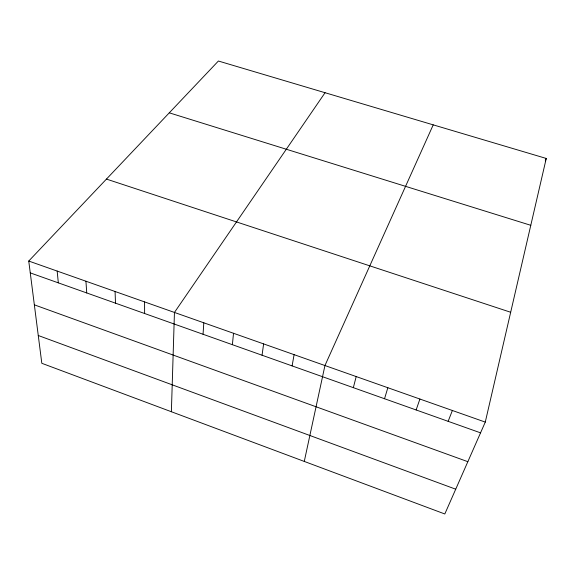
<?xml version="1.0" encoding="UTF-8"?>
<svg xmlns="http://www.w3.org/2000/svg" width="575" height="575" viewBox="0 0 575 575"><rect width="100%" height="100%" fill="white"/><g stroke="black" fill="none" stroke-linecap="round" stroke-linejoin="round"><path stroke-width="0.86" d="M171.379 411.736L174.448 312.441L325.062 92.719M203.054 334.276L203.802 322.798M232.379 344.691L233.522 333.284M262.056 355.235L263.616 343.9M292.107 365.908L294.091 354.646M304.276 461.423L324.947 365.535L433.219 124.861M485.278 422.1L546.25 158.448L218.399 61.022L28.75 261.043L41.817 363.292L444.813 513.978L485.278 422.1L28.75 261.043M353.345 387.658L356.198 376.56M384.538 398.741L387.845 387.723M416.135 409.968L419.908 399.036M545.28 160.95L546.25 158.448M448.133 421.331L452.381 410.493M169.28 112.829L530.79 225.307M106.454 179.091L510.679 312.261M30.267 272.888L480.549 432.846M34.342 304.836L467.842 461.689M38.259 335.498L455.731 489.196M57.169 271.069L58.327 282.857M85.941 281.218L86.739 292.955M115.079 291.496L115.496 303.169M144.577 301.904L144.612 313.512"/></g></svg>
